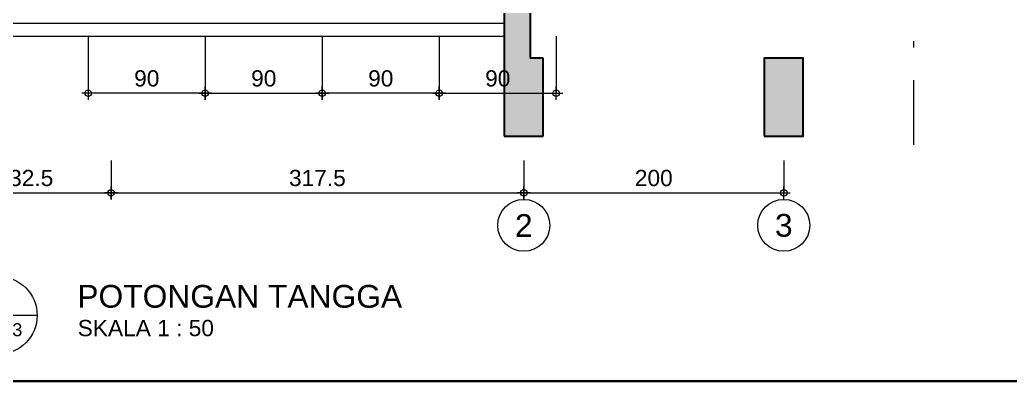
# Model space of a CAD drawing. Header units: millimetres. Extents: x -11 to 1625, y -267 to 180.
# Drawn here: x 1110.18 to 1125.42, y 9 to 14.57 of the extents above; entities that cross this region are included whole.
import ezdxf
from ezdxf.enums import TextEntityAlignment as Align

# ---------------------------------------------------------------- set-up
doc = ezdxf.new("R2010")
doc.units = ezdxf.units.MM
doc.linetypes.add('DASHDOT', pattern=[1, 0.5, -0.25, 0, -0.25])
for name, color, linetype, lineweight in [('blk', 1, 'Continuous', 30), ('GRS KOP', 1, 'Continuous', 35), ('kop', 7, 'Continuous', 20), ('lan', 7, 'Continuous', 15), ('not', 7, 'Continuous', 20), ('sol kol', 8, 'Continuous', 0), ('u', 6, 'Continuous', 20)]:
    doc.layers.add(name, color=color, linetype=linetype, lineweight=lineweight)
doc.styles.add('BARU', font='complex.shx')
doc.styles.add('S', font='SIMPLEX', dxfattribs={"width": 1.1})
doc.styles.get("Standard").update_dxf_attribs({"font": 'ARIALUNI.TTF'})
doc.dimstyles.new('SK 50', dxfattribs={"dimtxt": 0.25, "dimasz": 0.1, "dimexe": 0, "dimexo": 0, "dimgap": 0.1, "dimtad": 1, "dimdec": 0, "dimlfac": 50, "dimzin": 12, "dimdsep": 46, "dimtxsty": 'Standard', "dimblk": 'BULAT', "dimcen": 0.1, "dimclrd": 256, "dimclre": 256, "dimclrt": 256, "dimadec": 0, "dimazin": 3, "dimtfac": 1, "dimtdec": 0, "dimtofl": 0, "dimtmove": 0, "dimatfit": 3, "dimldrblk": 'BULAT', "dimfxl": 0, "dimtolj": 1, "dimtzin": 0, "dimlwd": -1, "dimlwe": -1, "dimarcsym": 0})

# ---------------------------------------------------------------- blocks, each defined once
blk = doc.blocks.new('kop')
at = {"layer": 'GRS KOP'}
blk.add_lwpolyline([(1, 54), (83, 54), (83, 1), (1, 1)], close=True, dxfattribs=at)
at = {"layer": 'kop', "style": 'BARU', "flags": 4}
for p, height in [((73.8, 5.4), 0.35), ((80.303, 5.382), 0.25), ((73.8, 4.9), 0.35), ((80.303, 4.882), 0.25), ((73.8, 4.4), 0.35), ((80.303, 4.382), 0.25)]:
    blk.add_attdef('-', p, '', height=height, dxfattribs=at)
at = {"layer": 'kop', "flags": 4}
for tag, p in [('AR-00', (78.057, 2.648)), ('00', (81.238, 2.647))]:
    blk.add_attdef(tag, text='', height=0.35, dxfattribs=at).set_placement(p, align=Align.MIDDLE)
blk = doc.blocks.new('BULAT')
for p, q in [((-1, 0), (1, 0)), ((0, -1), (0, 1))]:
    blk.add_line(p, q)
blk.add_circle((0, 0), 0.5)
blk = doc.blocks.new('*D90')
at = {"layer": 'Defpoints', "color": 0, "ltscale": 0.15}
for p in [(1117.932, 12.4), (1121.932, 12.4), (1121.932, 11.9)]:
    blk.add_point(p, dxfattribs=at)
at = {"layer": 'u', "ltscale": 0.15}
for p, q in [((1117.932, 12.4), (1117.932, 11.9)), ((1121.932, 12.4), (1121.932, 11.9)), ((1118.032, 11.9), (1121.832, 11.9))]:
    blk.add_line(p, q, dxfattribs=at)
at = {"layer": 'u', "ltscale": 0.15, "xscale": 0.1, "yscale": 0.1, "zscale": 0.1, "rotation": 180}
blk.add_blockref('BULAT', (1117.932, 11.9), dxfattribs=at)
at = {"layer": 'u', "ltscale": 0.15, "xscale": 0.1, "yscale": 0.1, "zscale": 0.1}
blk.add_blockref('BULAT', (1121.932, 11.9), dxfattribs=at)
at = {"layer": 'u', "ltscale": 0.15, "insert": (1119.932, 12.128), "char_height": 0.25, "attachment_point": 5}
blk.add_mtext('\\A1;200', dxfattribs=at)
blk = doc.blocks.new('*D91')
at = {"layer": 'Defpoints', "color": 0, "ltscale": 0.15}
for p in [(1108.932, 12.4), (1111.582, 12.4), (1111.582, 11.9)]:
    blk.add_point(p, dxfattribs=at)
at = {"layer": 'u', "ltscale": 0.15}
for p, q in [((1108.932, 12.4), (1108.932, 11.9)), ((1111.582, 12.4), (1111.582, 11.9)), ((1109.032, 11.9), (1111.482, 11.9))]:
    blk.add_line(p, q, dxfattribs=at)
at = {"layer": 'u', "ltscale": 0.15, "xscale": 0.1, "yscale": 0.1, "zscale": 0.1, "rotation": 180}
blk.add_blockref('BULAT', (1108.932, 11.9), dxfattribs=at)
at = {"layer": 'u', "ltscale": 0.15, "xscale": 0.1, "yscale": 0.1, "zscale": 0.1}
blk.add_blockref('BULAT', (1111.582, 11.9), dxfattribs=at)
at = {"layer": 'u', "ltscale": 0.15, "insert": (1110.257, 12.128), "char_height": 0.25, "attachment_point": 5}
blk.add_mtext('\\A1;132.5', dxfattribs=at)
blk = doc.blocks.new('Ndtpd')
blk.add_line((0.747, 0), (-0.747, 0))
blk.add_circle((0, 0), 0.747)
at = {"flags": 4}
for tag, height, p in [('NO', 0.5, (0, 0.148)), ('NOLBR', 0.3, (0, -0.398))]:
    blk.add_attdef(tag, text='', height=height, dxfattribs=at).set_placement(p, align=Align.CENTER)
for tag, p, height in [('NDTPD', (1.516, 0.148), 0.5), ('SKALA', (1.523, -0.398), 0.3)]:
    blk.add_attdef(tag, p, '', height=height, dxfattribs=at)
blk = doc.blocks.new('NAV')
blk.add_circle((0, -0.4), 0.4)
at = {"style": 'S', "width": 0.75, "flags": 4}
blk.add_attdef('AV', text='', height=0.3, dxfattribs=at).set_placement((0, -0.4), align=Align.MIDDLE)
blk = doc.blocks.new('*D100')
at = {"layer": 'Defpoints', "color": 0, "ltscale": 0.15}
for p in [(1111.582, 12.4), (1117.932, 12.4), (1117.932, 11.9)]:
    blk.add_point(p, dxfattribs=at)
at = {"layer": 'u', "ltscale": 0.15}
for p, q in [((1111.582, 12.4), (1111.582, 11.9)), ((1117.932, 12.4), (1117.932, 11.9)), ((1111.682, 11.9), (1117.832, 11.9))]:
    blk.add_line(p, q, dxfattribs=at)
at = {"layer": 'u', "ltscale": 0.15, "xscale": 0.1, "yscale": 0.1, "zscale": 0.1, "rotation": 180}
blk.add_blockref('BULAT', (1111.582, 11.9), dxfattribs=at)
at = {"layer": 'u', "ltscale": 0.15, "xscale": 0.1, "yscale": 0.1, "zscale": 0.1}
blk.add_blockref('BULAT', (1117.932, 11.9), dxfattribs=at)
at = {"layer": 'u', "ltscale": 0.15, "insert": (1114.757, 12.128), "char_height": 0.25, "attachment_point": 5}
blk.add_mtext('\\A1;317.5', dxfattribs=at)
blk = doc.blocks.new('*D3123')
at = {"layer": 'Defpoints', "color": 0, "ltscale": 0.15}
for p in [(1116.632, 14.316), (1118.432, 14.316), (1118.432, 13.434)]:
    blk.add_point(p, dxfattribs=at)
at = {"layer": 'u', "ltscale": 0.15}
for p, q in [((1116.632, 14.316), (1116.632, 13.434)), ((1118.432, 14.316), (1118.432, 13.434)), ((1116.732, 13.434), (1118.332, 13.434))]:
    blk.add_line(p, q, dxfattribs=at)
at = {"layer": 'u', "ltscale": 0.15, "xscale": 0.1, "yscale": 0.1, "zscale": 0.1, "rotation": 180}
blk.add_blockref('BULAT', (1116.632, 13.434), dxfattribs=at)
at = {"layer": 'u', "ltscale": 0.15, "xscale": 0.1, "yscale": 0.1, "zscale": 0.1}
blk.add_blockref('BULAT', (1118.432, 13.434), dxfattribs=at)
at = {"layer": 'u', "ltscale": 0.15, "insert": (1117.532, 13.662), "char_height": 0.25, "attachment_point": 5}
blk.add_mtext('\\A1;90', dxfattribs=at)
blk = doc.blocks.new('*D3124')
at = {"layer": 'Defpoints', "color": 0, "ltscale": 0.15}
for p in [(1114.832, 14.316), (1116.632, 14.316), (1114.832, 13.434)]:
    blk.add_point(p, dxfattribs=at)
at = {"layer": 'u', "ltscale": 0.15}
for p, q in [((1114.832, 14.316), (1114.832, 13.434)), ((1116.632, 14.316), (1116.632, 13.434)), ((1116.532, 13.434), (1114.932, 13.434))]:
    blk.add_line(p, q, dxfattribs=at)
at = {"layer": 'u', "ltscale": 0.15, "xscale": 0.1, "yscale": 0.1, "zscale": 0.1, "rotation": 180}
blk.add_blockref('BULAT', (1114.832, 13.434), dxfattribs=at)
at = {"layer": 'u', "ltscale": 0.15, "xscale": 0.1, "yscale": 0.1, "zscale": 0.1}
blk.add_blockref('BULAT', (1116.632, 13.434), dxfattribs=at)
at = {"layer": 'u', "ltscale": 0.15, "insert": (1115.732, 13.662), "char_height": 0.25, "attachment_point": 5}
blk.add_mtext('\\A1;90', dxfattribs=at)
blk = doc.blocks.new('*D3125')
at = {"layer": 'Defpoints', "color": 0, "ltscale": 0.15}
for p in [(1113.032, 14.316), (1114.832, 14.316), (1114.832, 13.434)]:
    blk.add_point(p, dxfattribs=at)
at = {"layer": 'u', "ltscale": 0.15}
for p, q in [((1113.032, 14.316), (1113.032, 13.434)), ((1114.832, 14.316), (1114.832, 13.434)), ((1113.132, 13.434), (1114.732, 13.434))]:
    blk.add_line(p, q, dxfattribs=at)
at = {"layer": 'u', "ltscale": 0.15, "xscale": 0.1, "yscale": 0.1, "zscale": 0.1, "rotation": 180}
blk.add_blockref('BULAT', (1113.032, 13.434), dxfattribs=at)
at = {"layer": 'u', "ltscale": 0.15, "xscale": 0.1, "yscale": 0.1, "zscale": 0.1}
blk.add_blockref('BULAT', (1114.832, 13.434), dxfattribs=at)
at = {"layer": 'u', "ltscale": 0.15, "insert": (1113.932, 13.662), "char_height": 0.25, "attachment_point": 5}
blk.add_mtext('\\A1;90', dxfattribs=at)
blk = doc.blocks.new('*D3126')
at = {"layer": 'Defpoints', "color": 0, "ltscale": 0.15}
for p in [(1111.232, 14.316), (1113.032, 14.316), (1111.232, 13.434)]:
    blk.add_point(p, dxfattribs=at)
at = {"layer": 'u', "ltscale": 0.15}
for p, q in [((1111.232, 14.316), (1111.232, 13.434)), ((1113.032, 14.316), (1113.032, 13.434)), ((1112.932, 13.434), (1111.332, 13.434))]:
    blk.add_line(p, q, dxfattribs=at)
at = {"layer": 'u', "ltscale": 0.15, "xscale": 0.1, "yscale": 0.1, "zscale": 0.1, "rotation": 180}
blk.add_blockref('BULAT', (1111.232, 13.434), dxfattribs=at)
at = {"layer": 'u', "ltscale": 0.15, "xscale": 0.1, "yscale": 0.1, "zscale": 0.1}
blk.add_blockref('BULAT', (1113.032, 13.434), dxfattribs=at)
at = {"layer": 'u', "ltscale": 0.15, "insert": (1112.132, 13.662), "char_height": 0.25, "attachment_point": 5}
blk.add_mtext('\\A1;90', dxfattribs=at)

msp = doc.modelspace()

# ---------------------------------------------------------------- hatches: boundary and pattern name
at = {"layer": 'sol kol'}
h = msp.add_hatch(color=256, dxfattribs=at)
h.dxf.hatch_style = 1
h.paths.add_polyline_path([(1113.2317676, 18.3559917), (1113.2317676, 18.7159917), (1112.6317676, 18.7159917), (1112.6317676, 19.0759917), (1112.0317676, 19.0759917), (1112.0317676, 19.4359917), (1111.4317676, 19.4359917), (1111.4317676, 19.7959917), (1108.4317676, 19.7959917), (1108.4317676, 19.4959917), (1108.7317676, 19.4959917), (1108.7317676, 18.9959917), (1109.1317676, 18.9959917), (1109.1317676, 19.4959917), (1110.7486724, 19.4959917), (1117.6317676, 15.3661346), (1117.6317676, 12.7759917), (1118.2317676, 12.7759917), (1118.2317676, 13.9759917), (1118.0317676, 13.9759917), (1118.0317676, 15.8359917), (1117.4317676, 15.8359917), (1117.4317676, 16.1959917), (1116.8317676, 16.1959917), (1116.8317676, 16.5559917), (1116.2317676, 16.5559917), (1116.2317676, 16.9159917), (1115.6317676, 16.9159917), (1115.6317676, 17.2759917), (1115.0317676, 17.2759917), (1115.0317676, 17.6359917), (1114.4317676, 17.6359917), (1114.4317676, 17.9959917), (1113.8317676, 17.9959917), (1113.8317676, 18.3559917)])
h = msp.add_hatch(color=256, dxfattribs=at)
h.dxf.hatch_style = 1
h.paths.add_polyline_path([(1121.6317676, 12.7759917), (1122.2317676, 12.7759917), (1122.2317676, 13.9759917), (1121.6317676, 13.9759917)])

# ---------------------------------------------------------------- linework, layer by layer
at = {"layer": 'blk'}
for p, q in [((1118.0317676, 15.8359917), (1118.0317676, 13.9759917)), ((1117.6317676, 15.3661346), (1117.6317676, 12.7759917)), ((1118.2317676, 13.9759917), (1118.0317676, 13.9759917)), ((1118.2317676, 12.7759917), (1118.2317676, 13.9759917)), ((1117.6317676, 12.7759917), (1118.2317676, 12.7759917))]:
    msp.add_line(p, q, dxfattribs=at)
msp.add_lwpolyline([(1121.6317676, 12.7759917), (1122.2317676, 12.7759917), (1122.2317676, 13.9759917), (1121.6317676, 13.9759917)], close=True, dxfattribs=at)
at = {"layer": 'lan', "linetype": 'DASHDOT', "ltscale": 2}
msp.add_line((1123.9317676, 12.6379608), (1123.9317676, 56.8311863), dxfattribs=at)
at = {"layer": 'lan'}
for p, q in [((1109.0317676, 14.5159917), (1117.6317676, 14.5159917)), ((1109.0317676, 14.3159917), (1117.6317676, 14.3159917))]:
    msp.add_line(p, q, dxfattribs=at)

# ---------------------------------------------------------------- block references
at = {"layer": 'kop'}
msp.add_blockref('kop', (1079.214162, 7.9999999), dxfattribs=at)
at = {"layer": 'not'}
ref = msp.add_blockref('NAV', (1117.9317676, 11.8004147), dxfattribs=at)
ref.add_attrib('AV', '2', dxfattribs={"layer": '0', "height": 0.35, "flags": 4}).set_placement((1117.9317676, 11.4004147), align=Align.MIDDLE)
ref = msp.add_blockref('NAV', (1121.9317676, 11.8004147), dxfattribs=at)
ref.add_attrib('AV', '3', dxfattribs={"layer": '0', "height": 0.35, "flags": 4}).set_placement((1121.9317676, 11.4004147), align=Align.MIDDLE)
ref = msp.add_blockref('Ndtpd', (1109.8454853, 10.0136155), dxfattribs=dict(at, xscale=0.803212851405533, yscale=0.803212851405533, zscale=0.803212851405533))
ref.add_attrib('NO', '5', dxfattribs={"layer": '0', "height": 0.35, "flags": 4}).set_placement((1109.8451581, 10.1321414), align=Align.CENTER)
ref.add_attrib('NDTPD', 'POTONGAN TANGGA', (1111.06317, 10.1321414), dxfattribs={"layer": '0', "height": 0.35, "flags": 4})
ref.add_attrib('NOLBR', 'A5-03', dxfattribs={"layer": '0', "height": 0.2, "flags": 4}).set_placement((1109.8451581, 9.6936456), align=Align.CENTER)
ref.add_attrib('SKALA', 'SKALA 1 : 50', (1111.06897, 9.6936456), dxfattribs={"layer": '0', "height": 0.25, "flags": 4})

# ---------------------------------------------------------------- dimensions: what is measured, and where the dimension line sits
at = {"layer": 'u', "ltscale": 0.15}
for base, p1, p2, angle, picture, middle in [((1111.2317676, 13.434237), (1113.0317676, 14.3159917), (1111.2317676, 14.3159917), 180, '*D3126', (1112.1317676, 13.6619655)), ((1114.8317676, 13.434237), (1113.0317676, 14.3159917), (1114.8317676, 14.3159917), 0, '*D3125', (1113.9317676, 13.6619655)), ((1114.8317676, 13.434237), (1116.6317676, 14.3159917), (1114.8317676, 14.3159917), 180, '*D3124', (1115.7317676, 13.6619655))]:
    dim = msp.add_linear_dim(base=base, p1=p1, p2=p2, angle=angle, dimstyle='SK 50', dxfattribs=at)
    dim.commit()
    dim.dimension.update_dxf_attribs({"geometry": picture, "text_midpoint": middle})
dim = msp.add_linear_dim(base=(1118.4317676, 13.434237), p1=(1116.6317676, 14.3159917), p2=(1118.4317676, 14.3159917), dimstyle='SK 50', dxfattribs=at)
dim.commit()
dim.dimension.update_dxf_attribs({"geometry": '*D3123', "text_midpoint": (1117.5317676, 13.6619655)})
for base, p1, p2, picture, middle in [((1111.5817676, 11.9004147), (1108.9317676, 12.4004147), (1111.5817676, 12.4004147), '*D91', (1110.2567676, 11.9004147)), ((1117.9317676, 11.9004147), (1111.5817676, 12.4004147), (1117.9317676, 12.4004147), '*D100', (1114.7567676, 11.9004147))]:
    dim = msp.add_linear_dim(base=base, p1=p1, p2=p2, dimstyle='SK 50', override={"dimdec": 1}, dxfattribs=at)
    dim.commit()
    dim.dimension.update_dxf_attribs({"geometry": picture, "text_midpoint": middle, "dimtype": 160})
dim = msp.add_linear_dim(base=(1121.9317676, 11.9004147), p1=(1117.9317676, 12.4004147), p2=(1121.9317676, 12.4004147), dimstyle='SK 50', dxfattribs=at)
dim.commit()
dim.dimension.update_dxf_attribs({"geometry": '*D90', "text_midpoint": (1119.9317676, 11.9004147), "dimtype": 160})

doc.saveas('drawing.dxf')
